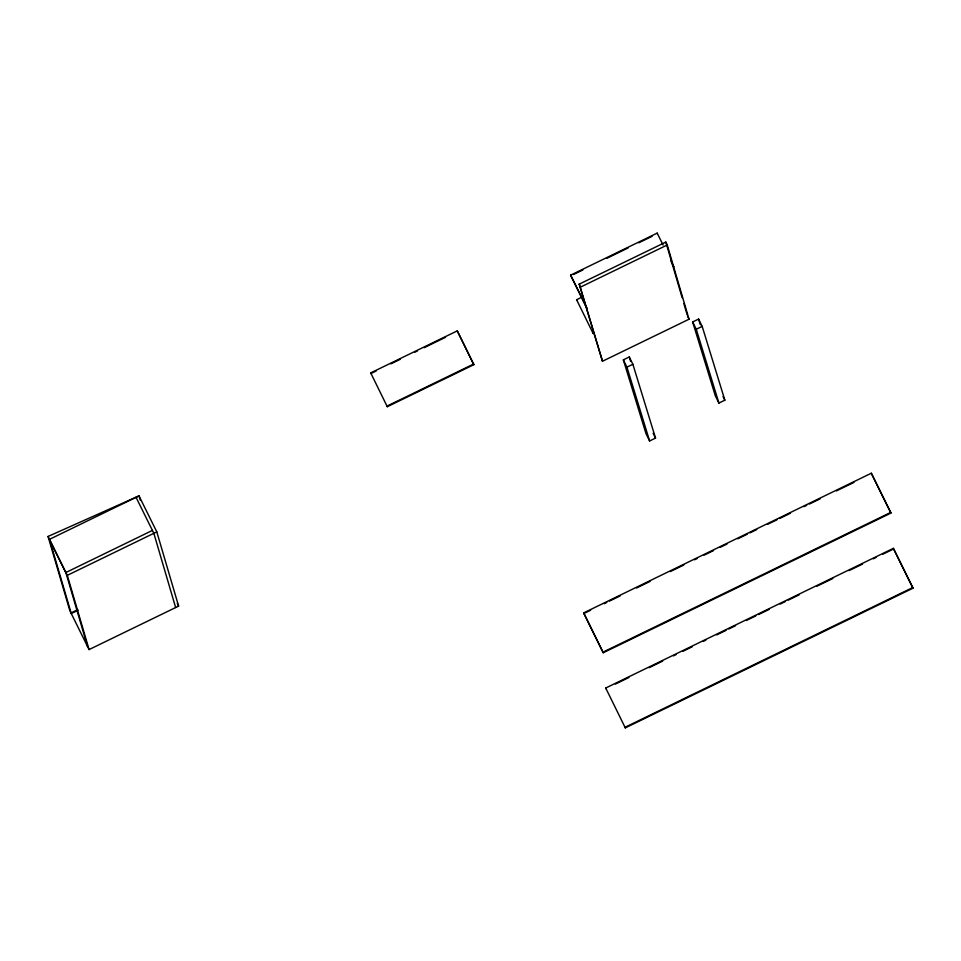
<?xml version="1.0" encoding="UTF-8"?>
<svg xmlns="http://www.w3.org/2000/svg" width="961" height="961" viewBox="0 0 961 961"><rect width="100%" height="100%" fill="white"/><g stroke="black" fill="none" stroke-linecap="round" stroke-linejoin="round"><path stroke-width="1.44" d="M586.546 307.628L570.618 275.146L657.18 233.115L663.078 245.055M370.706 372.904L457.268 330.872L473.845 364.675L387.283 406.707L370.706 372.904L370.898 373.553L376.219 370.958M573.477 274.498L582.798 269.969M606.763 258.329L628.074 247.986M638.729 242.809L652.038 236.346M390.875 363.847L400.184 359.318M414.84 352.206L417.506 350.909M424.161 347.678L445.472 337.335M579.255 284.12L665.817 242.088L667.246 244.983L689.037 319.22L602.487 361.252L579.255 284.12L602.487 361.252M580.684 287.015L667.246 244.983M576.78 300.373L576.6 299.736L581.922 297.153M473.653 364.039L387.103 406.071L387.283 406.707M65.877 572.516L152.415 530.412M89.085 649.576L67.294 575.351L156.799 531.877L138.997 495.888L48.05 536.454L69.853 610.691L89.085 649.576L178.614 606.103L156.799 531.877M71.03 612.902L77.685 609.67M71.222 613.538L77.961 610.343M692.653 321.959L698.575 319.076L702.179 326.368L724.846 400.184L718.912 403.067L715.308 395.776L692.653 321.959L696.257 329.251L718.912 403.067M623.341 359.858L629.275 356.975L632.879 364.267L655.534 438.084L649.612 440.967L646.008 433.675L623.341 359.858L626.944 367.15L649.612 440.967M696.257 329.251L702.179 326.368M626.944 367.15L632.879 364.267M583.663 612.902L871.315 473.22L890.703 512.441L890.895 513.078L603.232 652.759L583.663 612.902L603.232 652.759M583.856 613.55L590.607 610.271M604.109 603.712L606.811 602.403M609.514 601.081L620.313 595.844M636.53 587.976L650.032 581.417M670.285 571.579L683.788 565.02M694.599 559.77L697.302 558.461M704.053 555.182L713.506 550.593M720.257 547.314L727.009 544.034M737.808 538.785L747.262 534.196M749.964 532.887L756.715 529.607M767.527 524.358L776.981 519.769M779.671 518.46L790.483 513.21M803.985 506.651L806.687 505.342M809.39 504.032L820.189 498.783M836.394 490.915L853.957 482.386M603.052 652.123L890.703 512.441M605.73 688.028L893.382 548.347L912.758 587.555L912.95 588.204L625.299 727.885L605.73 688.028L605.91 688.665M615.364 684.076L628.878 677.517M649.131 667.679L662.634 661.12M673.445 655.882L676.136 654.573M682.899 651.294L692.352 646.693M703.152 641.455L705.855 640.134M716.654 634.897L726.108 630.308M728.81 628.987L735.561 625.707M746.361 620.47L755.814 615.881M758.517 614.559L769.329 609.322M780.128 604.073L785.533 601.454M788.236 600.132L799.035 594.895M816.586 586.366L832.803 578.498M849.007 570.63L862.51 564.071M873.309 558.821L876.012 557.512M882.763 554.233L892.216 549.644M912.758 587.555L625.106 727.249L625.299 727.885M890.895 513.078L871.315 473.22M912.95 588.204L893.382 548.347M670.946 260.972L673.757 266.918L673.577 266.281M687.608 316.313L689.037 319.22M723.044 396.533L724.846 400.184M653.132 433.219L655.534 438.084M570.618 275.146L587.015 308.313M576.6 299.736L593.177 333.539L592.985 332.902M473.845 364.675L457.268 330.872M136.042 497.317L153.844 533.319L175.647 607.544M177.292 603.436L178.614 606.103M48.05 536.454L67.294 575.351M49.672 539.998L66.057 573.164M698.575 319.076L700.317 324.758M629.275 356.975L630.572 361.24M665.817 242.088L682.166 297.754M683.836 303.472L687.187 314.896M657.18 233.115L657.372 233.751M140.258 500.164L139.021 495.876L49.479 539.349L71.282 613.586M65.853 572.456L87.607 646.705"/></g></svg>
